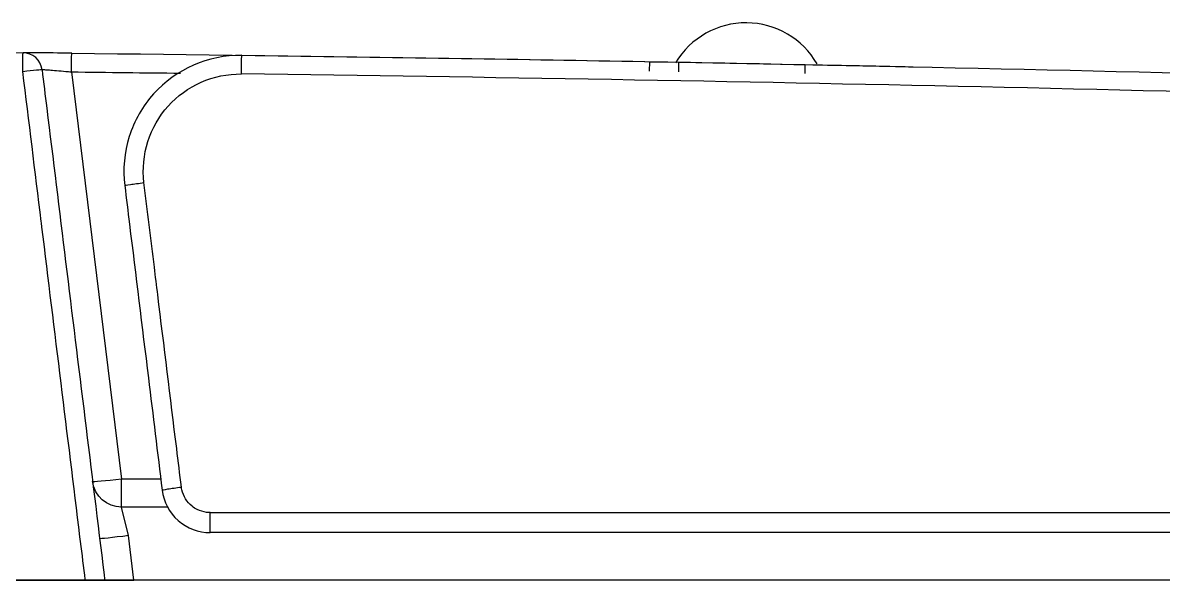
# Model space of a CAD drawing. Extents: x -37 to 6627, y -242 to 2286.
# Drawn here: x 246.9 to 364.6, y 311.8 to 369.3 of the extents above; entities that cross this region are included whole.
import ezdxf

# ---------------------------------------------------------------- set-up
doc = ezdxf.new("R2010")
doc.units = 0
doc.header["$LTSCALE"] = 20
doc.header["$MEASUREMENT"] = 0
doc.layers.add('1', color=1, linetype='CONTINUOUS')
doc.layers.add('3', color=3, linetype='CONTINUOUS')

msp = doc.modelspace()

# ---------------------------------------------------------------- linework, layer by layer
at = {"layer": '1', "color": 7, "linetype": 'Continuous'}
for p, q in [((311.62458, 364.34198), (311.64269, 365.32052)), ((311.64269, 365.32052), (314.64217, 365.26502)), ((314.62408, 364.2873), (314.64217, 365.26502)), ((314.64217, 365.26502), (328.6396, 365.00603)), ((251.96965, 364.27753), (257.1307, 322.24422)), ((257.1307, 319.34892), (257.1307, 322.24422)), ((261.186, 322.24422), (257.1307, 322.24422)), ((257.85455, 316.40127), (257.1307, 319.34892)), ((261.93237, 319.34892), (257.1307, 319.34892)), ((258.41932, 311.80157), (257.85455, 316.40127)), ((255.40322, 311.80157), (258.41932, 311.80157))]:
    msp.add_line(p, q, dxfattribs=at)
for centre, radius, start, end in [((321.57167, 360.8879), 8.45804, 29.8456593, 149.1232358), ((246.94695, 364.26134), 2, 7, 89.4056155)]:
    msp.add_arc(centre, radius, start, end, dxfattribs=at)
at = {"layer": '1', "color": 7, "linetype": 'Continuous', "extrusion": (0, 0, -1)}
msp.add_arc((-257.1307, 322.34892), 3, 270, 353, dxfattribs=at)
for centre, major_axis, ratio, start_param, end_param in [((246.94695, 364.26134), (0.02075, 1.99989), 0.00036226, 4.747293686, 6.283185308), ((251.96965, 364.20773), (0.02194, 1.99988), 0.000383096, 4.747293464, 6.283185308), ((159.61987, -8053.26529), (-8420.01873, 0), 0.999995352, 1.581767036, 1.590757447), ((269.50775, 363.99448), (0.0261, 1.99983), 0.000461827, 4.747292512, 6.283185307), ((327.64179, 363.0373), (0.03992, 1.9996), 0.000697008, 5.281516695, 6.283185308), ((246.94695, 364.26134), (-1.98509, -0.24374), 0.034639674, 1.575049518, 3.141592654), ((159.61987, -8053.26655), (-8418.05426, 0), 0.999999572, 1.58176699, 1.583103605), ((259.45179, 352.77664), (-1.98509, -0.24374), 0.034640343, 0, 1.575044066), ((257.1307, 322.34892), (-2.97764, -0.36561), 0.034639674, 4.716642172, 6.283185307), ((263.31102, 321.34573), (-1.98509, -0.24374), 0.034640371, 0, 1.575043837), ((266.28866, 318.71134), (0, -2), 0.000005908, 0, 1.605702912), ((257.85455, 316.45363), (-2.97764, -0.36561), 0.017322358, 4.714515895, 6.283185307)]:
    msp.add_ellipse(centre, major_axis=major_axis, ratio=ratio, start_param=start_param, end_param=end_param, dxfattribs=at)
at = {"layer": '1', "color": 7, "linetype": 'Continuous'}
for points, knots in [([(163.47123, 366.71342), (177.19594, 366.70715), (190.92068, 366.66731), (218.75293, 366.51848), (232.86052, 366.40758), (246.9677, 366.26123)], [0, 0, 0, 0, 0.493115522, 0.493115522, 1, 1, 1, 1]), ([(251.9916, 366.20761), (250.67213, 366.22209), (249.38786, 366.23583), (247.50784, 366.25566), (246.96744, 366.26122), (246.9677, 366.26123)], [0, 0, 0, 0, 0.499942737, 0.499942737, 1, 1, 1, 1]), ([(269.53385, 365.99431), (266.09351, 366.03921), (262.71438, 364.53605), (259.31573, 360.75114), (258.44171, 359.22406), (257.4163, 355.9604), (257.25713, 354.23966), (257.4667, 352.5329)], [0, 0, 0, 0, 0.5, 0.5, 0.75, 0.75, 1, 1, 1, 1]), ([(269.53385, 365.99431), (294.86355, 365.66372), (320.19047, 365.21885), (370.83877, 364.10057), (396.16047, 363.42715), (472.11394, 361.06418), (522.72516, 359.03186), (585.88061, 355.92587), (598.50608, 355.27641), (623.72172, 353.92246), (636.29994, 353.21845), (654.94289, 352.13375), (661.1203, 351.7674), (673.37483, 351.0273), (679.38557, 350.6575), (690.97065, 349.93302), (696.5707, 349.57678), (707.31636, 348.88327), (712.43549, 348.54762), (721.80563, 347.92589), (726.13322, 347.63474), (733.7072, 347.12059), (736.95427, 346.89767), (742.47228, 346.51662), (744.75104, 346.35795), (748.46655, 346.09831), (749.90775, 345.99705), (756.27552, 345.54859), (758.86094, 345.36298), (758.86075, 345.36299)], [0, 0, 0, 0, 0.125, 0.125, 0.25, 0.25, 0.5, 0.5, 0.5625, 0.5625, 0.625, 0.625, 0.65625, 0.65625, 0.6875, 0.6875, 0.71875, 0.71875, 0.75, 0.75, 0.78125, 0.78125, 0.8125, 0.8125, 0.84375, 0.84375, 0.875, 0.875, 1, 1, 1, 1]), ([(328.48289, 365.01852), (331.15422, 364.96495), (333.78663, 364.9107), (337.64263, 364.83006), (338.8196, 364.80486), (338.81915, 364.80488)], [0, 0, 0, 0, 0.499953232, 0.499953232, 1, 1, 1, 1]), ([(253.39677, 311.80157), (253.37559, 311.97405), (253.35441, 312.14653), (253.17084, 313.64162), (253.00844, 314.96422), (252.19647, 321.57722), (251.54689, 326.86762), (250.23892, 337.52021), (249.58052, 342.8824), (248.89753, 348.44489), (248.87294, 348.6452), (248.21455, 354.00739), (247.58075, 359.16926), (246.94695, 364.33114)], [0, 0, 0, 0, 0.009850638, 0.009850638, 0.085385276, 0.085385276, 0.387523828, 0.387523828, 0.693761914, 0.693761914, 0.705201845, 0.705201845, 1, 1, 1, 1]), ([(248.93204, 364.50507), (248.93135, 364.51074), (248.96234, 364.5134), (249.10625, 364.51222), (249.24653, 364.50573), (249.54597, 364.48683), (249.67807, 364.47763), (250.06697, 364.44852), (250.3545, 364.42509), (250.97071, 364.37167), (251.30801, 364.34092), (251.64627, 364.30872), (251.75366, 364.29849), (251.86175, 364.28807), (251.96965, 364.27753)], [0, 0, 0, 0, 0.156743955, 0.156743955, 0.368984651, 0.368984651, 0.497899327, 0.497899327, 0.714341796, 0.714341796, 0.931809287, 0.931809287, 0.931809287, 1, 1, 1, 1]), ([(248.93204, 364.50507), (249.09444, 363.18247), (249.25683, 361.85987), (250.06881, 355.24687), (250.71839, 349.95647), (252.69009, 333.89821), (254.01222, 323.13036), (255.3573, 312.17552), (255.38026, 311.98854), (255.40322, 311.80157)], [0, 0, 0, 0, 0.075285348, 0.075285348, 0.376426739, 0.376426739, 0.989356787, 0.989356787, 1, 1, 1, 1]), ([(259.45178, 352.84644), (259.1024, 355.69188), (260.04909, 358.64534), (263.82797, 362.85138), (266.6394, 364.10171), (269.50774, 364.06428)], [0, 0, 0, 0, 0.5, 0.5, 1, 1, 1, 1]), ([(760.71719, 343.43786), (760.71739, 343.43785), (758.10629, 343.62444), (751.69048, 344.07371), (750.23671, 344.17489), (746.49931, 344.43262), (744.21227, 344.58934), (738.68718, 344.96409), (735.44213, 345.18253), (727.88446, 345.68589), (723.565, 345.9709), (714.21332, 346.58036), (709.1105, 346.90936), (698.36318, 347.59249), (692.76199, 347.94377), (681.17264, 348.6594), (675.17193, 349.02443), (662.87521, 349.75962), (656.67592, 350.12406), (637.9644, 351.20496), (625.3352, 351.90991), (600.00759, 353.27138), (587.32326, 353.92645), (523.87556, 357.05506), (473.02991, 359.10176), (396.72329, 361.48072), (371.28384, 362.15892), (320.39999, 363.28465), (294.95527, 363.73215), (269.50774, 364.06428)], [0, 0, 0, 0, 0.125, 0.125, 0.15625, 0.15625, 0.1875, 0.1875, 0.21875, 0.21875, 0.25, 0.25, 0.28125, 0.28125, 0.3125, 0.3125, 0.34375, 0.34375, 0.375, 0.375, 0.4375, 0.4375, 0.5, 0.5, 0.75, 0.75, 0.875, 0.875, 1, 1, 1, 1]), ([(257.4667, 352.5329), (257.62909, 351.2103), (257.79149, 349.8877), (258.60346, 343.27469), (259.25304, 337.98429), (260.37706, 328.82992), (260.85149, 324.96596), (261.32593, 321.10199)], [0, 0, 0, 0, 0.126238859, 0.126238859, 0.631194295, 0.631194295, 1, 1, 1, 1]), ([(263.31101, 321.41553), (263.14861, 322.73813), (262.98622, 324.06073), (262.17424, 330.67373), (261.52466, 335.96414), (260.75811, 342.20719), (260.64114, 343.15985), (260.16671, 347.02381), (259.80924, 349.93513), (259.45178, 352.84644)], [0, 0, 0, 0, 0.126238859, 0.126238859, 0.631194296, 0.631194296, 0.722122841, 0.722122841, 1, 1, 1, 1]), ([(266.28865, 318.78114), (266.16167, 318.78114), (266.03444, 318.78923), (265.90849, 318.80532), (265.57562, 318.84784), (265.24552, 318.94839), (264.94549, 319.09861), (264.75797, 319.1925), (264.57939, 319.30678), (264.4156, 319.4377), (264.15323, 319.64741), (263.92348, 319.9053), (263.56727, 320.47467), (263.43588, 320.794), (263.34019, 321.21857), (263.32313, 321.31681), (263.31101, 321.41553)], [0, 0, 0, 0, 0.087159087, 0.087159087, 0.087159087, 0.320347671, 0.320347671, 0.320347671, 0.464823635, 0.464823635, 0.464823635, 0.698284623, 0.698284623, 0.931739124, 0.931739124, 1, 1, 1, 1]), ([(261.32593, 321.10199), (261.47412, 319.89507), (262.06835, 318.77087), (263.87499, 317.16914), (265.0724, 316.71134), (266.28866, 316.71134)], [0, 0, 0, 0, 0.5, 0.5, 1, 1, 1, 1]), ([(266.28865, 318.78114), (291.9601, 318.78114), (317.63155, 318.78114), (368.97445, 318.78114), (394.64893, 318.78114), (471.65025, 318.78114), (522.94135, 318.78114), (587.00129, 318.78114), (599.81173, 318.78114), (625.3964, 318.78113), (638.15852, 318.78114), (657.08871, 318.78114), (663.39857, 318.78114), (675.66231, 318.78114), (681.63547, 318.78114), (693.2231, 318.78114), (698.83778, 318.78114), (709.63985, 318.78114), (714.75254, 318.78114), (724.10657, 318.78114), (728.38333, 318.78113), (736.07121, 318.78113), (739.35965, 318.78114), (744.93779, 318.78114), (747.23291, 318.78114), (751.02169, 318.78114), (752.49179, 318.78114), (758.96062, 318.78112), (761.57843, 318.78114), (761.57823, 318.78114)], [0, 0, 0, 0, 0.125, 0.125, 0.25, 0.25, 0.5, 0.5, 0.5625, 0.5625, 0.625, 0.625, 0.65625, 0.65625, 0.6875, 0.6875, 0.71875, 0.71875, 0.75, 0.75, 0.78125, 0.78125, 0.8125, 0.8125, 0.84375, 0.84375, 0.875, 0.875, 1, 1, 1, 1]), ([(759.57944, 316.71134), (759.57964, 316.71134), (756.9747, 316.71134), (750.53699, 316.71134), (749.07403, 316.71134), (745.29504, 316.71134), (743.00334, 316.71134), (737.42067, 316.71134), (734.11692, 316.71134), (726.41492, 316.71134), (722.12741, 316.71134), (712.74859, 316.71134), (707.61265, 316.71134), (696.81591, 316.71134), (691.20472, 316.71134), (679.62675, 316.71134), (673.65935, 316.71134), (661.40941, 316.71134), (655.12177, 316.71134), (636.27061, 316.71134), (623.56646, 316.71134), (598.10769, 316.71134), (585.36318, 316.71134), (521.62986, 316.71134), (470.60047, 316.71134), (393.99234, 316.71134), (368.44927, 316.71134), (317.36896, 316.71134), (291.82881, 316.71134), (266.28866, 316.71134)], [0, 0, 0, 0, 0.125, 0.125, 0.15625, 0.15625, 0.1875, 0.1875, 0.21875, 0.21875, 0.25, 0.25, 0.28125, 0.28125, 0.3125, 0.3125, 0.34375, 0.34375, 0.375, 0.375, 0.4375, 0.4375, 0.5, 0.5, 0.75, 0.75, 0.875, 0.875, 1, 1, 1, 1]), ([(253.39677, 311.80157), (253.62277, 311.80157), (253.8519, 311.80157), (254.27858, 311.80157), (254.48201, 311.80157), (254.72144, 311.80157), (254.78158, 311.80157), (254.99343, 311.80157), (255.12353, 311.80157), (255.31146, 311.80157), (255.37185, 311.80157), (255.40002, 311.80157), (255.40323, 311.80157), (255.40321, 311.80157)], [0, 0, 0, 0, 0.217031314, 0.217031314, 0.434142384, 0.434142384, 0.510856549, 0.510856549, 0.724443471, 0.724443471, 0.938062229, 0.938062229, 1, 1, 1, 1])]:
    msp.add_open_spline(points, degree=3, knots=knots, dxfattribs=at)
msp.add_open_spline([(161.62016, 311.80157), (192.21236, 311.80157), (222.80457, 311.80157), (253.39677, 311.80157)], degree=3, dxfattribs=at)
at = {"layer": '3', "color": 7}
msp.add_line((752.56168, 311.80157), (159.62138, 311.80157), dxfattribs=at)

doc.saveas('drawing.dxf')
